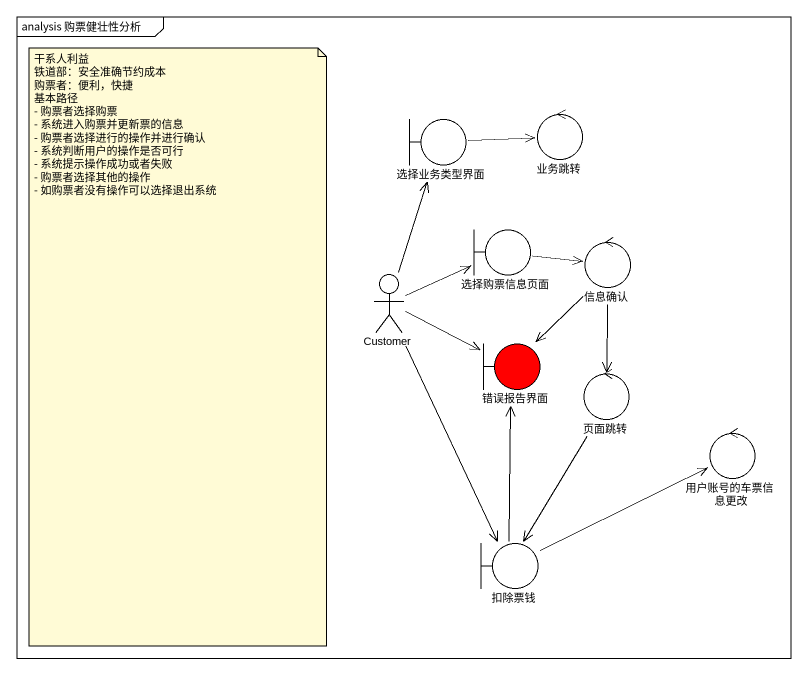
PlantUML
@startuml
mainframe analysis 购票健壮性分析
boundary 选择业务类型界面
control 业务跳转
boundary 选择购票信息页面
actor Customer
control 信息确认
boundary 错误报告界面 #FF0000
control 页面跳转
control 用户账号的车票信息更改
boundary 扣除票钱
选择业务类型界面 -right-> 业务跳转
选择购票信息页面 -right-> 信息确认
Customer -up-> 选择业务类型界面
Customer -right-> 选择购票信息页面
Customer -right-> 错误报告界面
Customer --> 扣除票钱
信息确认 --> 错误报告界面
信息确认 --> 页面跳转
页面跳转 --> 扣除票钱
扣除票钱 -up-> 错误报告界面
扣除票钱 -right-> 用户账号的车票信息更改
note as N1
  干系人利益
  铁道部：安全准确节约成本
  购票者：便利，快捷
  基本路径
  - 购票者选择购票
  - 系统进入购票并更新票的信息
  - 购票者选择进行的操作并进行确认
  - 系统判断用户的操作是否可行
  - 系统提示操作成功或者失败
  - 购票者选择其他的操作
  - 如购票者没有操作可以选择退出系统
end note
@enduml
